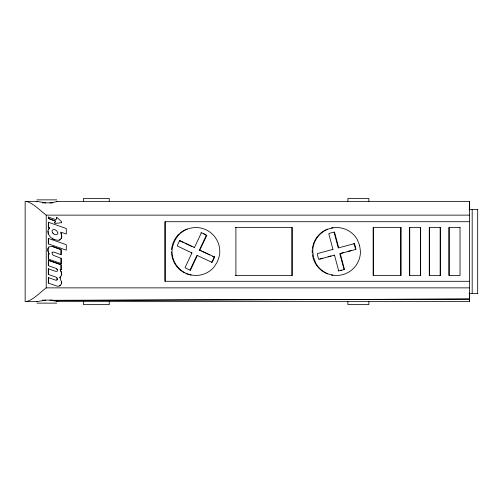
<?xml version="1.0" encoding="UTF-8"?>
<svg xmlns="http://www.w3.org/2000/svg" width="503" height="503" viewBox="0 0 503 503"><rect width="100%" height="100%" fill="white"/><g stroke="black" fill="none" stroke-linecap="round" stroke-linejoin="round"><path stroke-width="0.75" d="M56.499 201.363L469.431 201.363L469.444 287.867L469.431 301.637L56.499 301.637M61.366 222.722L54.902 223.445L54.607 222.71L55.537 221.113L48.338 218.472L48.338 217.063L48.382 218.472L55.255 220.905M48.011 232.549L48.338 233.939L48.018 230.418L49.533 227.878L48.338 227.406L48.382 222.232L48.338 227.406M47.955 231.839L47.974 231.129M53.111 233.379C54.198 234.605 51.746 232.015 52.06 231.223C51.627 229.355 54.928 229.513 54.525 229.645M53.557 233.851C55.569 235.876 58.606 234.172 57.795 232.744M54.173 239.541C47.986 236.548 59.505 242.723 60.549 239.12C63.007 237.41 61.014 233.612 60.775 232.128L66.283 234.046L66.283 228.532L48.338 222.232M61.089 284.327C63.466 283.327 58.178 277.486 60.85 276.304C62.699 274.531 60.63 270.633 60.127 269.665M61.41 283.158L61.423 281.586M61.58 273.619L61.523 274.94M48.338 217.063L55.915 219.698C56.657 219.597 56.512 216.938 56.569 217.478M56.367 218.019L56.449 217.566M57.48 270.149L57.279 271.136L56.185 271.526L48.338 268.784L48.338 274.449L55.783 277.052L57.147 278.31L56.914 277.889M48.898 246.942L51.878 246.307L61.096 249.601L61.096 254.719L53.808 252.066L52.475 252.217L52.073 252.927L52.419 254.361L53.299 255.317L61.096 258.278L61.096 263.522L61.096 258.278M56.852 279.982L57.298 279.215L57.097 278.31M61.152 238.516L61.712 236.838M57.254 279.435L57.065 279.844M48.791 247.099L47.917 248.645L47.917 250.871L48.954 253.449L48.634 252.833M52.362 252.355L52.161 252.72M59.989 278.002L59.656 277.461L60.379 276.845M206.771 235.373A19.454 19.391 -90 0 0 201.37 232.82L194.479 247.507L179.841 240.597A19.454 19.391 90 0 0 177.301 246.011L191.939 252.921L185.054 267.609A19.454 19.391 90 0 0 190.448 270.161L197.339 255.474L211.977 262.384A19.454 19.391 -90 0 0 214.517 256.964L199.402 250.054L206.287 235.373L206.771 235.373L199.88 250.054M48.672 228.871L48.382 229.349M60.888 284.704L59.241 286.05L57.543 286.264L48.338 283.095L48.382 277.599L48.338 283.095M61.454 222.615L61.448 221.546L56.858 217.378M59.668 285.867L60.31 285.364M469.444 287.867L46.226 287.867C39.875 292.614 34.198 299.115 26.533 301.637M48.904 253.449L49.332 254.222L48.338 254.109L48.338 259.051L61.096 263.522M59.209 239.981L59.895 239.617M56.72 280.089L55.688 280.184L48.338 277.599M51.331 202.86L57.832 201.363M340.254 253.619L355.885 249.413A19.454 19.391 90 0 0 354.338 243.634L338.714 247.834L334.526 232.153A19.454 19.391 -90 0 0 328.761 233.706L332.948 249.381L317.324 253.587A19.454 19.391 -90 0 0 318.864 259.366L334.495 255.166L338.682 270.847A19.454 19.391 90 0 0 344.442 269.294L340.254 253.619L339.776 253.619L343.964 269.294L344.442 269.294M319.877 258.97L322.851 258.165M328.063 256.769L331.037 255.964M340.518 253.418L343.499 252.619M347.963 251.418L351.685 250.419M52.381 202.495L49.841 202.86M45.672 300.14L36.681 301.637M51.149 300.297L469.437 299.071L52.381 300.505L49.841 300.14M36.933 199.867L56.688 199.867M37.128 201.363L25.15 201.363L25.15 301.637L37.128 301.637M42.252 202.86L52.746 202.86M469.073 209.594L477.85 209.594M26.533 201.363C34.198 203.885 39.875 210.386 46.226 215.133L469.444 215.133M55.437 221.559L54.607 222.71M469.444 221.716L165.003 221.716L165.003 281.284L469.444 281.284M235.423 227.406L292.287 227.406L292.287 275.594L235.423 275.594M49.426 227.771L49.036 228.444M54.884 229.764L56.506 230.682L57.77 232.417M334.042 232.153L334.526 232.153M52.4 232.323L52.595 232.707M200.886 232.82L201.37 232.82M60.894 232.977L61.8 236.24M48.338 238.397L48.338 243.867L48.338 238.397L66.283 244.697L66.283 250.167L48.338 243.867M179.841 240.597L179.364 240.597L183.545 242.572M354.338 243.634L353.861 243.634A19.454 19.391 90 0 1 355.237 248.224M52.463 246.451L61.096 249.601L61.045 254.719M194.001 247.507L194.479 247.507M338.714 247.834L338.23 247.834L334.244 232.902M48.118 248.054L47.967 250.871L48.363 252.198M332.47 249.381L332.948 249.381M355.407 249.413L355.885 249.413M191.461 252.921L191.939 252.921M48.338 254.109L48.338 259.051M334.011 255.166L334.495 255.166M197.339 255.474L196.862 255.474L189.971 270.161L190.448 270.161M212.643 256.31L214.517 256.964M48.338 260.252L61.096 264.723L61.096 269.753L61.045 264.723L48.338 260.252L48.338 265.691L56.147 268.426L57.267 269.533L56.801 268.885M211.977 262.384L211.499 262.384A19.454 19.391 -90 0 0 214.039 256.964M48.338 265.691L48.382 260.252M48.338 268.784L48.338 274.449M60.662 270.79L61.014 271.431M338.198 270.847L338.682 270.847M61.228 271.96L61.46 273.06M469.073 293.406L477.85 293.406M42.252 300.14L52.746 300.14M36.933 303.133L56.688 303.133M36.681 201.363L45.672 202.86M57.832 301.637L52.381 300.505M60.278 269.583L61.096 269.753M184.941 243.226L191.907 246.52M199.402 250.054L201.489 251.041M202.885 251.701L209.858 254.99M52.249 238.485L50.294 236.976L48.294 233.939M57.223 269.533L57.417 269.904M477.68 209.594L477.68 293.406M472.191 209.594L472.191 293.406M469.406 201.363L469.406 209.984M469.406 293.016L469.406 301.637M449.116 227.469L449.116 275.531M440.194 227.469L440.194 275.531M429.424 227.469L429.424 275.531M420.502 227.469L420.502 275.531M409.731 227.469L409.731 275.531M400.816 227.469L400.816 275.531M373.333 227.469L373.333 275.531M368.844 201.363L368.844 198.371L347.894 198.371L347.894 201.363M368.844 301.637L368.844 304.629L347.894 304.629L347.894 301.637M291.809 227.406L291.809 275.594M235.901 227.406L235.901 275.594M165.122 221.716L165.122 281.284M109.258 201.363L109.258 198.371L83.517 198.371L83.517 201.363M109.258 301.637L109.258 304.629L83.517 304.629L83.517 301.637M46.226 215.133L46.226 287.867M341.719 270.13A19.454 19.391 -90 0 1 340.562 270.438M332.961 275.242A23.943 23.867 -90 0 1 331.414 274.984M327.673 273.909A23.943 23.867 -90 0 1 319.757 268.973M319.198 268.432A23.943 23.867 -90 0 1 313.023 257.699M312.835 256.945A23.943 23.867 -90 0 1 312.413 254.625M312.256 253.059A23.943 23.867 -90 0 1 312.256 249.941M312.413 248.375A23.943 23.867 -90 0 1 312.835 246.055M313.023 245.301A23.943 23.867 -90 0 1 319.198 234.568M319.757 234.027A23.943 23.867 -90 0 1 327.673 229.091M331.414 228.016A23.943 23.867 -90 0 1 332.961 227.758M203.143 233.637A19.454 19.391 -90 0 1 206.287 235.373M191.153 275.053A23.943 23.867 -90 0 1 185.928 273.475M184.526 272.815A23.943 23.867 -90 0 1 171.674 254.267M171.598 253.493A23.943 23.867 -90 0 1 171.517 251.934M171.592 249.576A23.943 23.867 -90 0 1 173.466 242.006M173.786 241.295A23.943 23.867 -90 0 1 179.32 233.782M180.514 232.757A23.943 23.867 -90 0 1 187.298 228.959M174.384 241.327L172.416 247.25A23.943 23.867 -90 0 0 214.14 266.942L217.441 261.654L219.402 255.731A23.943 23.867 -90 0 0 177.678 236.033L174.384 241.327M400.954 227.469L373.188 227.469L373.188 275.531L400.954 275.531L400.954 227.469M420.646 227.469L409.587 227.469L409.587 275.531L420.646 275.531L420.646 227.469M440.339 227.469L429.279 227.469L429.279 275.531L440.339 275.531L440.339 227.469M460.025 227.469L448.972 227.469L448.972 275.531L460.025 275.531L460.025 227.469M359.582 245.319L357.275 239.529A23.943 23.867 -90 0 0 312.734 251.5L313.621 257.681L315.934 263.471A23.943 23.867 -90 0 0 360.469 251.5L359.582 245.319"/></g></svg>
